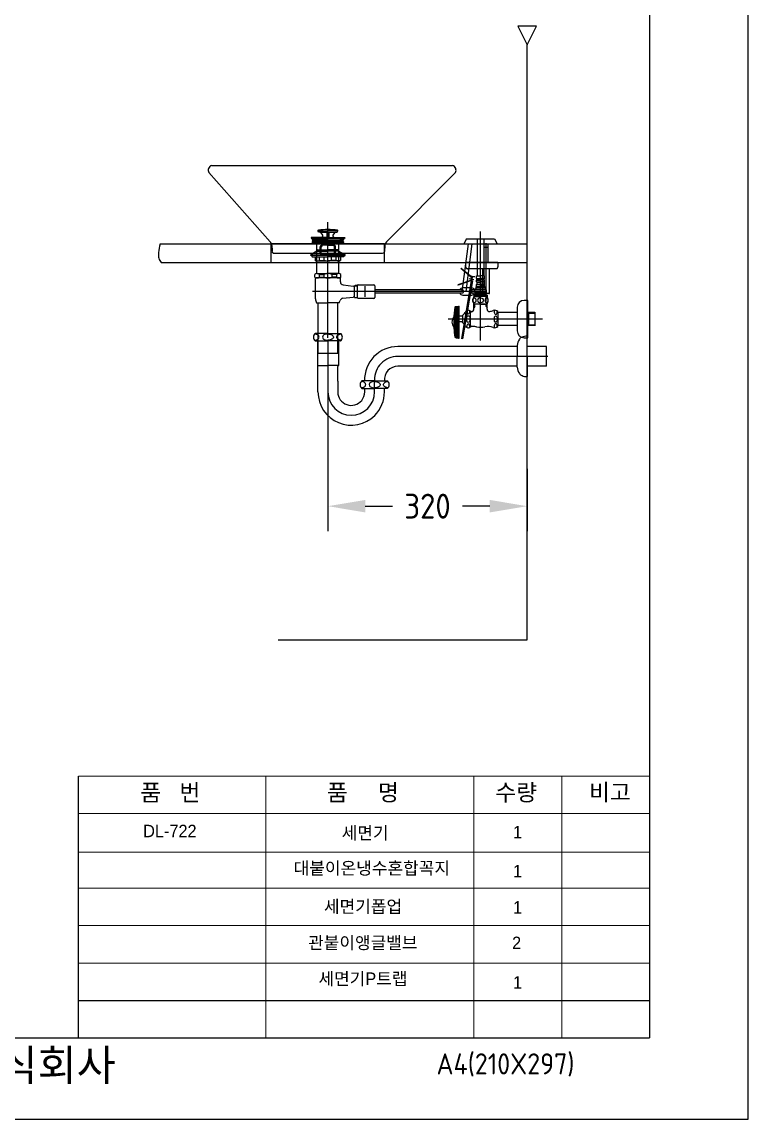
# Model space of a CAD drawing. Header units: millimetres. Extents: x 5298 to 7723, y 51 to 3481.
# Drawn here: x 6558 to 7723, y 51 to 1812 of the extents above; entities that cross this region are included whole.
import ezdxf
from ezdxf.lldxf.tags import DXFTag

# ---------------------------------------------------------------- set-up
doc = ezdxf.new("R2010")
doc.units = ezdxf.units.MM
doc.header["$LTSCALE"] = 0.2
for name, color, linetype in [('1', 2, 'CENTER'), ('3', 3, 'Continuous'), ('4', 4, 'Continuous'), ('5', 5, 'Continuous'), ('6', 6, 'Continuous'), ('7', 7, 'Continuous'), ('CENTER', 2, 'CENTER'), ('D', 2, 'Continuous'), ('DWG', 7, 'Continuous'), ('MAIN', 7, 'Continuous'), ('YA', 7, 'Continuous')]:
    doc.layers.add(name, color=color, linetype=linetype)
doc.layers.add('DIM', color=3, linetype='Continuous', lineweight=15)
doc.layers.add('LINE', color=7, linetype='Continuous', lineweight=25)
doc.styles.get("Standard").update_dxf_attribs({"font": 'ISOCP.SHX', "bigfont": 'WHGTXT.SHX'})
doc.styles.add('스타일1', font='txt.shx', dxfattribs={"bigfont": 'ghs.shx'})
tags = doc.linetypes.add('CENTER', pattern=[50.8, 31.75, -6.35, 6.35, -6.35]).pattern_tags.tags
tags[10:11] = [DXFTag(74, 4), DXFTag(75, 0), DXFTag(340, '0'), DXFTag(46, 1.0), DXFTag(50, 0.0), DXFTag(44, 0.0), DXFTag(45, 0.0)]
tags[8:9] = [DXFTag(74, 4), DXFTag(75, 0), DXFTag(340, '0'), DXFTag(46, 1.0), DXFTag(50, 0.0), DXFTag(44, 0.0), DXFTag(45, 0.0)]
tags[6:7] = [DXFTag(74, 4), DXFTag(75, 0), DXFTag(340, '0'), DXFTag(46, 1.0), DXFTag(50, 0.0), DXFTag(44, 0.0), DXFTag(45, 0.0)]
tags[4:5] = [DXFTag(74, 4), DXFTag(75, 0), DXFTag(340, '0'), DXFTag(46, 1.0), DXFTag(50, 0.0), DXFTag(44, 0.0), DXFTag(45, 0.0)]
doc.dimstyles.get("Standard").update_dxf_attribs({"dimscale": 10, "dimtxt": 3, "dimasz": 2, "dimexe": 1, "dimexo": 0, "dimgap": 1, "dimtad": 0, "dimtih": 1, "dimtoh": 1, "dimdec": 0, "dimdsep": 46, "dimtxsty": 'Standard', "dimcen": 2, "dimadec": 0, "dimazin": 0, "dimtfac": 1, "dimtdec": 4, "dimtmove": 0, "dimatfit": 3, "dimfxl": 0, "dimtolj": 1, "dimtzin": 0, "dimarcsym": 0})

# ---------------------------------------------------------------- blocks, each defined once
blk = doc.blocks.new('*D13')
at = {"layer": '1', "color": 0, "linetype": 'ByBlock', "lineweight": -2}
for p, q in [((7048.9, 1299.7), (7048.9, 994.3)), ((7368.9, 1094.3), (7368.9, 994.3)), ((7108.9, 1034.3), (7152.9, 1034.3)), ((7308.9, 1034.3), (7265, 1034.3))]:
    blk.add_line(p, q, dxfattribs=at)
at = {"layer": '1', "color": 0, "linetype": 'ByBlock'}
for points in [[(7108.9, 1044.3), (7108.9, 1024.3), (7048.9, 1034.3)], [(7308.9, 1044.3), (7308.9, 1024.3), (7368.9, 1034.3)]]:
    blk.add_solid(points, dxfattribs=at)
at = {"layer": 'Defpoints', "color": 0, "linetype": 'ByBlock'}
for p in [(7048.9, 1299.7), (7368.9, 1094.3), (7368.9, 1034.3)]:
    blk.add_point(p, dxfattribs=at)
at = {"layer": '1', "color": 0, "linetype": 'ByBlock', "insert": (7208.9, 1034.3), "char_height": 60, "attachment_point": 5}
blk.add_mtext('\\A1;{\\H0.66667x;320}', dxfattribs=at)

msp = doc.modelspace()

# ---------------------------------------------------------------- linework, layer by layer
at = {"color": 0}
msp.add_lwpolyline([(7139.94066, 1455.49376), (7048.94066, 1455.49376), (6957.94066, 1455.49376)], dxfattribs=at)
at = {"layer": '1', "color": 0, "linetype": 'ByBlock'}
for p, q in [((7368.94066, 819.71531), (7368.94066, 1774.99935)), ((6968.94066, 819.71531), (7368.94066, 819.71531))]:
    msp.add_line(p, q, dxfattribs=at)
at = {"layer": '1', "color": 0}
for p, q in [((6957.94066, 1425.49376), (6957.94066, 1455.49376)), ((7139.94066, 1425.49376), (7139.94066, 1455.49376))]:
    msp.add_line(p, q, dxfattribs=at)
msp.add_open_spline([(6779.82969, 1455.49376), (6778.2727, 1450.6837), (6777.28316, 1442.92996), (6776.18441, 1431.50446), (6779.96275, 1427.83343), (6781.29502, 1425.49376)], degree=3, knots=[0.795697532, 0.795697532, 0.795697532, 0.795697532, 2.2002718372, 3.1617295052, 4.1110891985, 4.1110891985, 4.1110891985, 4.1110891985], dxfattribs=at)
at = {"layer": '3', "color": 0}
for p, q in [((7021.94066, 1465.28684), (7021.94066, 1464.68684)), ((7021.94066, 1464.68684), (7024.08288, 1463.18684)), ((7021.94066, 1464.68684), (7048.94066, 1464.68684)), ((7031.64066, 1465.68684), (7022.34066, 1465.68684)), ((7023.63883, 1462.98684), (7023.63883, 1461.68684)), ((7029.94066, 1463.18684), (7023.83883, 1463.18684)), ((7029.94066, 1463.18684), (7048.94066, 1463.18684)), ((7048.94066, 1465.68684), (7031.64066, 1465.68684)), ((7033.94066, 1474.28684), (7032.70934, 1476.41955)), ((7032.82588, 1476.2177), (7048.94066, 1476.2177)), ((7048.94066, 1474.28684), (7033.94066, 1474.28684)), ((7036.45593, 1474.10255), (7047.19066, 1473.40118)), ((7040.666, 1469.40755), (7037.94779, 1473.26052)), ((7038.58423, 1465.68684), (7040.03175, 1466.52257)), ((7048.94066, 1474.28684), (7047.19066, 1473.40118)), ((7047.19066, 1473.40118), (7047.19066, 1465.68684)), ((7048.42298, 1474.02485), (7047.99066, 1467.61697)), ((7047.99066, 1467.64116), (7048.94066, 1467.64116)), ((7048.19376, 1465.68684), (7047.99066, 1467.64116)), ((7065.05544, 1476.2177), (7048.94066, 1476.2177)), ((7048.94066, 1474.28684), (7063.94066, 1474.28684)), ((7048.94066, 1474.28684), (7050.69066, 1473.40118)), ((7049.89066, 1467.64116), (7048.94066, 1467.64116)), ((7048.94066, 1465.68684), (7066.24066, 1465.68684)), ((7075.94066, 1464.68684), (7048.94066, 1464.68684)), ((7067.94066, 1463.18684), (7048.94066, 1463.18684)), ((7049.45834, 1474.02485), (7049.89066, 1467.61697)), ((7049.68756, 1465.68684), (7049.89066, 1467.64116)), ((7061.42538, 1474.10255), (7050.69066, 1473.40118)), ((7050.69066, 1473.40118), (7050.69066, 1465.68684)), ((7057.21532, 1469.40755), (7059.93353, 1473.26052)), ((7059.29708, 1465.68684), (7057.84956, 1466.52257)), ((7063.94066, 1474.28684), (7065.17198, 1476.41955)), ((7066.24066, 1465.68684), (7075.54066, 1465.68684)), ((7067.94066, 1463.18684), (7074.04249, 1463.18684)), ((7075.94066, 1464.68684), (7073.79844, 1463.18684)), ((7074.24249, 1462.98684), (7074.24249, 1461.68684)), ((7075.94066, 1465.28684), (7075.94066, 1464.68684)), ((7023.63883, 1458.68684), (7023.63883, 1457.38684)), ((7048.94066, 1457.18684), (7023.83883, 1457.18684)), ((7048.94066, 1461.18684), (7024.13883, 1461.18684)), ((7048.94066, 1459.18684), (7024.13883, 1459.18684)), ((7031.44066, 1426.59243), (7031.44066, 1457.18684)), ((7032.14066, 1445.68684), (7031.44066, 1446.89928)), ((7031.44066, 1445.68684), (7048.94066, 1445.68684)), ((7032.14066, 1443.59243), (7032.14066, 1445.68684)), ((7036.56629, 1440.68684), (7036.56629, 1450.68684)), ((7038.33406, 1440.68684), (7038.33406, 1450.68684)), ((7048.94066, 1453.18684), (7039.06629, 1453.18684)), ((7048.94066, 1461.18684), (7073.74249, 1461.18684)), ((7048.94066, 1459.18684), (7073.74249, 1459.18684)), ((7048.94066, 1457.18684), (7074.04249, 1457.18684)), ((7048.94066, 1453.18684), (7058.81503, 1453.18684)), ((7066.44066, 1445.68684), (7048.94066, 1445.68684)), ((7059.54726, 1440.68684), (7059.54726, 1450.68684)), ((7061.31503, 1440.68684), (7061.31503, 1450.68684)), ((7065.74066, 1445.68684), (7066.44066, 1446.89928)), ((7065.74066, 1443.59243), (7065.74066, 1445.68684)), ((7066.44066, 1426.59243), (7066.44066, 1457.18684)), ((7074.24249, 1458.68684), (7074.24249, 1457.38684)), ((7031.44066, 1443.59243), (7021.44066, 1437.59243)), ((7021.44066, 1436.59243), (7021.44066, 1437.59243)), ((7021.44066, 1437.59243), (7048.94066, 1437.59243)), ((7031.44066, 1436.59243), (7021.44066, 1436.59243)), ((7023.24853, 1436.59243), (7023.24853, 1435.29243)), ((7023.74853, 1434.79243), (7028.74853, 1434.79243)), ((7028.74853, 1434.79243), (7028.74853, 1428.66978)), ((7028.74853, 1434.79243), (7048.94066, 1434.79243)), ((7029.74853, 1428.09243), (7028.74853, 1428.66978)), ((7029.74853, 1428.09243), (7031.14853, 1428.09243)), ((7031.14853, 1428.09243), (7048.94066, 1428.09243)), ((7031.44066, 1443.59243), (7048.94066, 1443.59243)), ((7066.44066, 1436.59243), (7031.44066, 1436.59243)), ((7031.44066, 1407.68119), (7031.44066, 1428.09243)), ((7035.52331, 1428.66978), (7035.52331, 1434.79243)), ((7035.52331, 1428.66978), (7042.92397, 1428.66978)), ((7048.94066, 1438.18684), (7039.06629, 1438.18684)), ((7048.94066, 1437.59243), (7040.62308, 1437.59243)), ((7042.92397, 1428.66978), (7042.92397, 1434.79243)), ((7066.44066, 1443.59243), (7048.94066, 1443.59243)), ((7048.94066, 1438.18684), (7058.81503, 1438.18684)), ((7076.44066, 1437.59243), (7048.94066, 1437.59243)), ((7069.13279, 1434.79243), (7048.94066, 1434.79243)), ((7066.73279, 1428.09243), (7048.94066, 1428.09243)), ((7054.95734, 1428.66978), (7054.95734, 1434.79243)), ((7062.35801, 1428.66978), (7054.95734, 1428.66978)), ((7062.35801, 1428.66978), (7062.35801, 1434.79243)), ((7066.44066, 1443.59243), (7076.44066, 1437.59243)), ((7066.44066, 1436.59243), (7076.44066, 1436.59243)), ((7066.44066, 1407.68119), (7066.44066, 1428.09243)), ((7068.13279, 1428.09243), (7066.73279, 1428.09243)), ((7068.13279, 1428.09243), (7069.13279, 1428.66978)), ((7074.13279, 1434.79243), (7069.13279, 1434.79243)), ((7069.13279, 1434.79243), (7069.13279, 1428.66978)), ((7074.63279, 1436.59243), (7074.63279, 1435.29243)), ((7076.44066, 1436.59243), (7076.44066, 1437.59243)), ((7028.19696, 1402.13022), (7028.19696, 1406.24347)), ((7028.94066, 1367.0845), (7028.94066, 1399.68684)), ((7048.94066, 1400.68684), (7029.94066, 1400.68684)), ((7031.58436, 1407.68684), (7048.69696, 1407.68684)), ((7034.97175, 1406.24347), (7034.97175, 1402.13022)), ((7034.97175, 1406.24347), (7042.37241, 1406.24347)), ((7034.97175, 1402.13022), (7042.37241, 1402.13022)), ((7042.37241, 1406.24347), (7042.37241, 1402.13022)), ((7066.29696, 1400.68684), (7048.94066, 1400.68684)), ((7066.29696, 1407.68684), (7049.18436, 1407.68684)), ((7062.90957, 1406.24347), (7055.50891, 1406.24347)), ((7055.50891, 1406.24347), (7055.50891, 1402.13022)), ((7062.90957, 1402.13022), (7055.50891, 1402.13022)), ((7062.90957, 1406.24347), (7062.90957, 1402.13022)), ((7065.74066, 1400.68684), (7066.29696, 1400.68684)), ((7066.29696, 1400.68684), (7066.69696, 1400.68684)), ((7067.94066, 1400.68684), (7066.44066, 1400.68684)), ((7068.94066, 1394.3226), (7068.94066, 1399.68684)), ((7069.68436, 1402.13022), (7069.68436, 1406.24347)), ((7303.66314, 1378.86788), (7024.38651, 1378.86788)), ((7073.40799, 1389.35106), (7089.44222, 1387.6331)), ((7091.47089, 1387.88684), (7096.57646, 1387.88684)), ((7091.60997, 1369.43684), (7091.60997, 1387.93684)), ((7092.94066, 1388.68684), (7092.94066, 1387.88684)), ((7096.60186, 1388.68684), (7092.94066, 1388.68684)), ((7096.57646, 1387.88684), (7096.57646, 1388.88684)), ((7096.57646, 1368.48684), (7096.57646, 1387.88684)), ((7097.37646, 1389.68684), (7122.57646, 1389.68684)), ((7108.94066, 1370.14893), (7108.94066, 1387.58684)), ((7124.07646, 1388.18684), (7124.07646, 1382.41565)), ((7124.07646, 1382.41565), (7124.07646, 1369.18684)), ((7265.57389, 1381.36788), (7124.07646, 1381.36788)), ((7265.47791, 1376.36788), (7124.07646, 1376.36788)), ((7276.55825, 1384.6595), (7265.49936, 1384.67647)), ((7279.84464, 1384.65445), (7276.55825, 1384.6595)), ((7303.16774, 1381.36788), (7279.77549, 1381.36788)), ((7303.15853, 1376.36788), (7279.82303, 1376.36788)), ((7303.1593, 1376.36865), (7303.16698, 1381.36865)), ((7303.66621, 1380.86788), (7303.16698, 1381.36865)), ((7303.66007, 1376.86789), (7303.66621, 1380.86788)), ((7030.94066, 1360.68684), (7048.94066, 1360.68684)), ((7033.06566, 1360.68684), (7033.06566, 1279.68684)), ((7066.94066, 1360.68684), (7048.94066, 1360.68684)), ((7064.81566, 1279.68684), (7064.81566, 1360.68684)), ((7072.80954, 1367.95851), (7089.44222, 1369.74058)), ((7091.60997, 1369.43684), (7096.57646, 1369.43684)), ((7092.94066, 1368.68684), (7092.94066, 1369.48684)), ((7096.60186, 1368.68684), (7092.94066, 1368.68684)), ((7122.57646, 1367.68684), (7097.37646, 1367.68684)), ((7265.48171, 1373.17648), (7276.80434, 1373.1591)), ((7276.80434, 1373.1591), (7279.82699, 1373.15447)), ((7033.06566, 1279.68684), (7064.81566, 1279.68684)), ((7064.81566, 1279.68684), (7064.11566, 1279.68684))]:
    msp.add_line(p, q, dxfattribs=at)
for points in [[(7266.15725, 1378.92545, -0.0457215357), (7266.04558, 1377.72709, -0.0593015348), (7265.76852, 1376.84008, -0.1010586224), (7265.27123, 1376.14741, -0.1892733446), (7264.83644, 1375.97748, -0.1892733446), (7264.40217, 1376.14875, -0.0442380887), (7264.15047, 1376.42853, -0.0593015348)], [(7264.15815, 1381.42853, -0.0442380887), (7264.4107, 1381.70754, -0.1892733446), (7264.8455, 1381.87747, -0.1892733446), (7265.27976, 1381.7062, -0.1010586224), (7265.77492, 1381.01201, -0.0593015348), (7266.04926, 1380.12416, -0.0457215357), (7266.15725, 1378.92545, -0.0457215357)], [(7279.1691, 1378.90548, 0.0457215357), (7279.27709, 1377.70678, 0.0593015348), (7279.55143, 1376.81893, 0.1010586224), (7280.04659, 1376.12473, 0.1892733446), (7280.48085, 1375.95346, 0.1892733446), (7280.91565, 1376.1234, 0.0442380887), (7281.1682, 1376.40241, 0.0593015348)], [(7281.17588, 1381.4024, 0.0442380887), (7280.92418, 1381.68219, 0.1892733446), (7280.48991, 1381.85346, 0.1892733446), (7280.05512, 1381.68352, 0.1010586224), (7279.55783, 1380.99085, 0.0593015348), (7279.28077, 1380.10385, 0.0457215357), (7279.1691, 1378.90548, 0.0457215357)]]:
    msp.add_lwpolyline(points, format="xyb", dxfattribs=at)
for centre, radius, start, end in [((7022.34066, 1465.28684), 0.4, 90, 180), ((7023.83883, 1462.98684), 0.2, 90, 180), ((7033.79066, 1476.2177), 1.1, 97.32041367, 169.42619898), ((7048.94066, 1358.28684), 120, 90, 97.32041367), ((7036.31355, 1472.10759), 2, 35.20232507, 86.26180949), ((7039.03175, 1468.25462), 2, 300, 35.20232507), ((7048.94066, 1358.28684), 120, 82.67958633, 90), ((7058.84956, 1468.25462), 2, 144.79767493, 240), ((7061.56777, 1472.10759), 2, 93.73819051, 144.79767493), ((7064.09066, 1476.2177), 1.1, 10.57380102, 82.67958633), ((7074.04249, 1462.98684), 0.2, 0, 90), ((7075.54066, 1465.28684), 0.4, 0, 90), ((7024.13883, 1461.68684), 0.5, 180, 270), ((7024.13883, 1458.68684), 0.5, 90, 180), ((7023.83883, 1457.38684), 0.2, 180, 270), ((7027.44066, 1460.18684), 1, 270, 90), ((7039.06629, 1450.68684), 2.5, 90, 180), ((7040.83406, 1450.68684), 2.5, 90, 180), ((7057.04726, 1450.68684), 2.5, 0, 90), ((7058.81503, 1450.68684), 2.5, 0, 90), ((7070.44066, 1460.18684), 1, 90, 270), ((7073.74249, 1461.68684), 0.5, 270, 0), ((7073.74249, 1458.68684), 0.5, 0, 90), ((7074.04249, 1457.38684), 0.2, 270, 0), ((7023.74853, 1435.29243), 0.5, 180, 270), ((7032.13592, 1438.27164), 10.18185, 250.56792502, 289.43207498), ((7039.06629, 1440.68684), 2.5, 180, 270), ((7040.83406, 1440.68684), 2.5, 180, 270), ((7048.74852, 1457.54477), 29.45658, 258.59556617, 270.3737354), ((7049.1328, 1457.54477), 29.45658, 269.6262646, 281.40443383), ((7057.04726, 1440.68684), 2.5, 270, 0), ((7058.81503, 1440.68684), 2.5, 270, 0), ((7065.7454, 1438.27164), 10.18185, 250.56792502, 289.43207498), ((7074.13279, 1435.29243), 0.5, 270, 0), ((7031.58436, 1402.97904), 4.70435, 43.94093732, 136.05906268), ((7031.58436, 1405.39464), 4.70435, 223.94093732, 316.05906268), ((7029.94066, 1399.68684), 1, 90, 180), ((7048.47477, 1394.08236), 13.60629, 89.06429532, 116.64718661), ((7048.47477, 1414.29132), 13.60629, 243.35281339, 270.93570468), ((7049.40655, 1394.08236), 13.60629, 63.35281339, 90.93570468), ((7049.40655, 1414.29132), 13.60629, 269.06429532, 296.64718661), ((7066.29696, 1402.97904), 4.70435, 43.94093732, 136.05906268), ((7066.29696, 1405.39464), 4.70435, 223.94093732, 316.05906268), ((7067.94066, 1399.68684), 1, 0, 90), ((7073.94066, 1394.3226), 5, 180, 263.88449643), ((7089.84912, 1392.61652), 5, 265.33216468, 308.19271972), ((7097.37646, 1388.88684), 0.8, 90, 180), ((7122.57646, 1388.18684), 1.5, 0, 90), ((7265.48939, 1378.17648), 5, 200.39936666, 269.91205155), ((7265.49169, 1379.67648), 5, 89.91205155, 159.42473643), ((7279.83466, 1378.15446), 5, 269.91205155, 339.42473643), ((7279.83696, 1379.65446), 5, 20.39936666, 89.91205155), ((7041.92907, 1367.63342), 13, 182.42004342, 212.30000816), ((7055.95225, 1367.63342), 13, 327.69999184, 345.040466), ((7073.3422, 1362.98696), 5, 96.11547581, 165.04046432), ((7089.84912, 1364.75716), 5, 51.80728028, 94.66783532), ((7097.37646, 1368.48684), 0.8, 180, 270), ((7122.57646, 1369.18684), 1.5, 270, 0)]:
    msp.add_arc(centre, radius, start, end, dxfattribs=at)
at = {"layer": '4', "color": 0}
for p, q in [((7032.69066, 1311.6911), (7028.39916, 1311.6911)), ((7032.69066, 1311.6911), (7028.39916, 1311.6911)), ((7048.94066, 1311.6911), (7032.69066, 1311.6911)), ((7048.94066, 1311.6911), (7032.69066, 1311.6911)), ((7048.94066, 1311.6911), (7065.19066, 1311.6911)), ((7048.94066, 1311.6911), (7065.19066, 1311.6911)), ((7065.19066, 1311.6911), (7069.48216, 1311.6911)), ((7065.19066, 1311.6911), (7069.48216, 1311.6911)), ((7368.94066, 1274.6911), (7368.94066, 1307.1911)), ((7028.79066, 1299.6911), (7028.39916, 1299.6911)), ((7028.79066, 1299.6911), (7048.94066, 1299.6911)), ((7032.14066, 1299.6911), (7032.14066, 1259.91098)), ((7069.09066, 1299.6911), (7048.94066, 1299.6911)), ((7065.74066, 1299.6911), (7065.74066, 1259.91098)), ((7069.09066, 1299.6911), (7069.48216, 1299.6911)), ((7352.96068, 1290.5661), (7161.16968, 1290.5661)), ((7352.96068, 1292.08584), (7352.96068, 1274.6911)), ((7400.03261, 1290.5661), (7368.94066, 1290.5661)), ((7400.03261, 1258.8161), (7400.03261, 1290.5661)), ((7402.03261, 1274.6911), (7161.16968, 1274.6911)), ((7352.96068, 1257.29637), (7352.96068, 1274.6911)), ((7368.94066, 1274.6911), (7368.94066, 1242.1911)), ((7032.14066, 1259.91098), (7048.94066, 1259.91098)), ((7033.06566, 1217.6911), (7033.06566, 1258.2661)), ((7065.74066, 1259.91098), (7048.94066, 1259.91098)), ((7064.81566, 1235.08691), (7064.81566, 1258.2661)), ((7352.96068, 1258.8161), (7161.16968, 1258.8161)), ((7400.03261, 1258.8161), (7368.94066, 1258.8161)), ((7064.81566, 1235.08691), (7064.81566, 1217.6911)), ((7107.61271, 1235.3911), (7103.32121, 1235.3911)), ((7123.86271, 1235.3911), (7107.61271, 1235.3911)), ((7123.86271, 1235.3911), (7123.94066, 1235.3911)), ((7123.94066, 1217.6911), (7123.94066, 1236.35433)), ((7124.01861, 1235.3911), (7123.94066, 1235.3911)), ((7124.01861, 1235.3911), (7140.26861, 1235.3911)), ((7140.26861, 1235.3911), (7144.56011, 1235.3911)), ((7103.71271, 1223.3911), (7123.86271, 1223.3911)), ((7107.14066, 1223.3911), (7107.14066, 1222.6911)), ((7108.06566, 1217.6911), (7108.06566, 1221.13693)), ((7144.16861, 1223.3911), (7124.01861, 1223.3911)), ((7139.81566, 1217.6911), (7139.81566, 1223.3911))]:
    msp.add_line(p, q, dxfattribs=at)
for points in [[(7034.74583, 1305.6911, 0.1552173896), (7034.15534, 1307.54743, 0.1067472438), (7032.09363, 1309.43811, 0.0730430096), (7029.32377, 1310.55612, 0.0285110883), (7027.59501, 1310.87214, 0.05952259)], [(7027.59501, 1300.51007, 0.0285110883), (7029.32377, 1300.82609, 0.0730430096), (7032.09363, 1301.9441, 0.1067472438), (7034.15534, 1303.83478, 0.1552173896), (7034.74583, 1305.6911, 0.1552173896)], [(7040.66036, 1307.43004, 0.3272904533), (7040.66036, 1303.95217, 0.1063733853), (7042.68316, 1302.15557, 0.0712191074), (7045.38312, 1301.10185, 0.0575374245), (7048.94066, 1300.6911, 0.0575374245)], [(7048.94066, 1310.6911, 0.0575374245), (7045.38312, 1310.28036, 0.0712191074), (7042.68316, 1309.22664, 0.1063733648), (7040.66036, 1307.43004, 0.159482965)], [(7048.94066, 1310.6911, 0.0575374245), (7045.38312, 1310.28036, 0.0712191074), (7042.68316, 1309.22664, 0.1063733648), (7040.66036, 1307.43004, 0.159482965)], [(7048.94066, 1310.6911, -0.0575374245), (7052.4982, 1310.28036, -0.0712191074), (7055.19815, 1309.22664, -0.1063733648), (7057.22096, 1307.43004, -0.159482965)], [(7048.94066, 1310.6911, -0.0575374245), (7052.4982, 1310.28036, -0.0712191074), (7055.19815, 1309.22664, -0.1063733648), (7057.22096, 1307.43004, -0.159482965)], [(7057.22096, 1307.43004, -0.3272904533), (7057.22096, 1303.95217, -0.1063733853), (7055.19815, 1302.15557, -0.0712191074), (7052.4982, 1301.10185, -0.0575374245), (7048.94066, 1300.6911, -0.0575374245)], [(7063.13549, 1305.6911, -0.1552173896), (7063.72598, 1307.54743, -0.1067472438), (7065.78769, 1309.43811, -0.0730430096), (7068.55755, 1310.55612, -0.0285110883), (7070.28631, 1310.87214, -0.05952259)], [(7070.28631, 1300.51007, -0.0285110883), (7068.55755, 1300.82609, -0.0730430096), (7065.78769, 1301.9441, -0.1067472438), (7063.72598, 1303.83478, -0.1552173896), (7063.13549, 1305.6911, -0.1552173896)], [(7109.66788, 1229.3911, 0.1552173896), (7109.07739, 1231.24743, 0.1067472438), (7107.01568, 1233.13811, 0.0730430096), (7104.24582, 1234.25612, 0.0285110883), (7102.51706, 1234.57214, 0.05952259)], [(7123.94066, 1234.39091, 0.0587898964), (7120.30517, 1233.98036, 0.0712191074), (7117.60522, 1232.92664, 0.1063733648), (7115.58241, 1231.13004, 0.159482965)], [(7123.94066, 1234.39091, -0.0587898964), (7127.57615, 1233.98036, -0.0712191074), (7130.2761, 1232.92664, -0.1063733648), (7132.29891, 1231.13004, -0.159482965)], [(7138.21344, 1229.3911, -0.1552173896), (7138.80393, 1231.24743, -0.1067472438), (7140.86564, 1233.13811, -0.0730430096), (7143.6355, 1234.25612, -0.0285110883), (7145.36425, 1234.57214, -0.05952259)], [(7102.51706, 1224.21007, 0.0285110883), (7104.24582, 1224.52609, 0.0730430096), (7107.01568, 1225.6441, 0.1067472438), (7109.07739, 1227.53478, 0.1552173896), (7109.66788, 1229.3911, 0.1552173896)], [(7115.58241, 1231.13004, 0.3272904533), (7115.58241, 1227.65217, 0.1063733853), (7117.60522, 1225.85557, 0.0712191074), (7120.30517, 1224.80185, 0.0575374245), (7123.86271, 1224.3911, 0.0575374245)], [(7132.29891, 1231.13004, -0.3272904533), (7132.29891, 1227.65217, -0.1063733853), (7130.2761, 1225.85557, -0.0712191074), (7127.57615, 1224.80185, -0.0575374245), (7124.01861, 1224.3911, -0.0575374245)], [(7145.36425, 1224.21007, -0.0285110883), (7143.6355, 1224.52609, -0.0730430096), (7140.86564, 1225.6441, -0.1067472438), (7138.80393, 1227.53478, -0.1552173896), (7138.21344, 1229.3911, -0.1552173896)]]:
    msp.add_lwpolyline(points, format="xyb", dxfattribs=at)
for centre, radius, start, end in [((7033.69066, 1305.6911), 8, 131.40962211, 228.59037789), ((7064.19066, 1305.6911), 8, 311.40962211, 48.59037789), ((7364.28514, 1296.26927), 10, 111.1926769, 142.80345081), ((7370.44066, 1277.22863), 30, 92.86598398, 109.00713612), ((7161.16968, 1237.1911), 53.375, 90, 181.93258944), ((7372.94066, 1291.1911), 20, 146.20771163, 177.43591199), ((7161.16968, 1237.1911), 37.5, 90, 180.65397811), ((7033.14066, 1259.91098), 1, 180, 238.70258778), ((7032.14066, 1258.2661), 0.925, 0, 58.70258778), ((7065.74066, 1258.2661), 0.925, 121.29741222, 180), ((7064.74066, 1259.91098), 1, 301.29741222, 0), ((7161.16968, 1237.1911), 21.625, 90, 184.77465278), ((7372.94066, 1258.1911), 20, 182.56408801, 213.79228837), ((7108.61271, 1229.3911), 8, 131.40962211, 228.59037789), ((7139.26861, 1229.3911), 8, 311.40962211, 48.59037789), ((7364.28514, 1253.11294), 10, 217.19654919, 248.8073231), ((7370.44066, 1272.15358), 30, 250.99286388, 267.13401602), ((7086.44066, 1217.6911), 53.375, 180, 314.94029898), ((7086.44066, 1217.6911), 37.5, 180, 0), ((7086.44066, 1217.6911), 21.625, 180, 320.7959681), ((7086.44066, 1217.6911), 21.625, 320.7959681, 0), ((7091.10188, 1212.09294), 19.22404, 28.06365478, 33.45608391), ((7086.44066, 1217.6911), 53.375, 314.94029898, 0)]:
    msp.add_arc(centre, radius, start, end, dxfattribs=at)
at = {"layer": '5', "color": 0}
for p, q in [((6779.82969, 1455.49376), (7368.94066, 1455.49376)), ((6781.29502, 1425.49376), (7368.94066, 1425.49376))]:
    msp.add_line(p, q, dxfattribs=at)
at = {"layer": '6', "color": 0}
for p, q in [((7288.69066, 1462.07661), (7288.69066, 1403.7911)), ((7293.94066, 1299.97856), (7293.94066, 1475.08694)), ((7299.19066, 1462.07661), (7299.19066, 1403.7911)), ((7287.44066, 1399.96268), (7287.44066, 1403.7911)), ((7287.44066, 1403.7911), (7293.94066, 1403.7911)), ((7287.44066, 1399.96268), (7287.94066, 1399.46268)), ((7287.44066, 1399.96268), (7293.94066, 1399.96268)), ((7287.44066, 1397.11953), (7287.94066, 1397.61953)), ((7287.44066, 1394.46268), (7287.44066, 1397.11953)), ((7287.44066, 1397.11953), (7293.94066, 1397.11953)), ((7287.44066, 1394.46268), (7287.94066, 1393.96268)), ((7287.44066, 1394.46268), (7293.94066, 1394.46268)), ((7287.94066, 1397.61953), (7287.94066, 1399.46268)), ((7287.94066, 1399.46268), (7293.94066, 1399.46268)), ((7287.94066, 1397.61953), (7293.94066, 1397.61953)), ((7287.94066, 1393.96268), (7287.94066, 1390.7911)), ((7287.94066, 1393.96268), (7293.94066, 1393.96268)), ((7300.44066, 1403.7911), (7293.94066, 1403.7911)), ((7300.44066, 1399.96268), (7293.94066, 1399.96268)), ((7299.94066, 1399.46268), (7293.94066, 1399.46268)), ((7299.94066, 1397.61953), (7293.94066, 1397.61953)), ((7300.44066, 1397.11953), (7293.94066, 1397.11953)), ((7300.44066, 1394.46268), (7293.94066, 1394.46268)), ((7299.94066, 1393.96268), (7293.94066, 1393.96268)), ((7300.44066, 1399.96268), (7299.94066, 1399.46268)), ((7299.94066, 1397.61953), (7299.94066, 1399.46268)), ((7300.44066, 1397.11953), (7299.94066, 1397.61953)), ((7300.44066, 1394.46268), (7299.94066, 1393.96268)), ((7299.94066, 1393.96268), (7299.94066, 1390.7911)), ((7300.44066, 1399.96268), (7300.44066, 1403.7911)), ((7300.44066, 1394.46268), (7300.44066, 1397.11953)), ((7284.84066, 1378.5411), (7284.84066, 1382.0411)), ((7293.94066, 1382.5411), (7285.34066, 1382.5411)), ((7293.94066, 1378.0411), (7285.34066, 1378.0411)), ((7286.34066, 1385.2911), (7286.34066, 1382.5411)), ((7293.94066, 1385.2911), (7286.34066, 1385.2911)), ((7286.34066, 1375.2911), (7286.34066, 1378.0411)), ((7293.94066, 1375.2911), (7286.34066, 1375.2911)), ((7286.94066, 1385.2911), (7286.94066, 1386.4911)), ((7286.94066, 1375.2911), (7286.94066, 1373.7911)), ((7289.69066, 1386.7911), (7287.24066, 1386.7911)), ((7287.94066, 1390.7911), (7287.44066, 1390.2911)), ((7287.44066, 1387.2911), (7287.44066, 1390.2911)), ((7293.94066, 1390.2911), (7287.44066, 1390.2911)), ((7287.44066, 1387.2911), (7293.94066, 1387.2911)), ((7287.94066, 1390.7911), (7293.94066, 1390.7911)), ((7293.94066, 1386.7911), (7287.94066, 1386.7911)), ((7289.69066, 1386.7911), (7289.69066, 1387.2911)), ((7299.94066, 1390.7911), (7293.94066, 1390.7911)), ((7293.94066, 1390.2911), (7300.44066, 1390.2911)), ((7300.44066, 1387.2911), (7293.94066, 1387.2911)), ((7293.94066, 1386.7911), (7299.94066, 1386.7911)), ((7293.94066, 1385.2911), (7301.54066, 1385.2911)), ((7293.94066, 1382.5411), (7302.54066, 1382.5411)), ((7293.94066, 1378.0411), (7302.54066, 1378.0411)), ((7293.94066, 1375.2911), (7301.54066, 1375.2911)), ((7298.19066, 1386.7911), (7298.19066, 1387.2911)), ((7298.19066, 1386.7911), (7300.64066, 1386.7911)), ((7299.94066, 1390.7911), (7300.44066, 1390.2911)), ((7300.44066, 1387.2911), (7300.44066, 1390.2911)), ((7300.94066, 1385.2911), (7300.94066, 1386.4911)), ((7300.94066, 1375.2911), (7300.94066, 1373.7911)), ((7301.54066, 1385.2911), (7301.54066, 1382.5411)), ((7301.54066, 1375.2911), (7301.54066, 1378.0411)), ((7303.04066, 1378.5411), (7303.04066, 1382.0411)), ((7303.15853, 1381.36788), (7303.66007, 1381.86789)), ((7283.94066, 1373.2911), (7283.44066, 1372.7911)), ((7283.44066, 1372.7911), (7283.44066, 1370.6911)), ((7283.44066, 1372.7911), (7293.94066, 1372.7911)), ((7283.44066, 1370.6911), (7293.94066, 1370.6911)), ((7293.94066, 1358.6911), (7283.44066, 1358.6911)), ((7304.44066, 1358.6911), (7283.44066, 1358.6911)), ((7283.44066, 1351.1911), (7283.44066, 1358.6911)), ((7293.94066, 1373.2911), (7283.94066, 1373.2911)), ((7284.69066, 1354.6911), (7284.69066, 1358.6911)), ((7293.94066, 1373.2911), (7288.49066, 1373.2911)), ((7293.94066, 1373.2911), (7303.94066, 1373.2911)), ((7293.94066, 1373.2911), (7299.39066, 1373.2911)), ((7304.44066, 1372.7911), (7293.94066, 1372.7911)), ((7304.44066, 1370.6911), (7293.94066, 1370.6911)), ((7293.94066, 1358.6911), (7304.44066, 1358.6911)), ((7303.19066, 1354.6911), (7303.19066, 1358.6911)), ((7303.94066, 1373.2911), (7304.44066, 1372.7911)), ((7304.44066, 1372.7911), (7304.44066, 1370.6911)), ((7304.44066, 1350.77947), (7304.44066, 1358.6911)), ((7370.06494, 1364.6911), (7364.06494, 1364.6911)), ((7370.06494, 1304.6911), (7370.06494, 1364.6911)), ((7253.02547, 1353.6911), (7253.02547, 1329.6911)), ((7253.61691, 1354.1911), (7254.44066, 1354.1911)), ((7254.44066, 1354.1911), (7254.94066, 1354.6911)), ((7254.44066, 1354.1911), (7254.44066, 1329.6911)), ((7254.94066, 1354.6911), (7254.94066, 1329.6911)), ((7254.94066, 1354.6911), (7258.14066, 1354.6911)), ((7254.94066, 1354.27962), (7258.44066, 1354.27962)), ((7254.94066, 1353.27962), (7258.44066, 1353.27962)), ((7254.94066, 1352.27962), (7258.44066, 1352.27962)), ((7254.94066, 1351.27962), (7258.44066, 1351.27962)), ((7254.94066, 1350.27962), (7258.44066, 1350.27962)), ((7254.94066, 1349.27962), (7258.44066, 1349.27962)), ((7254.94066, 1348.27962), (7258.44066, 1348.27962)), ((7254.94066, 1347.27962), (7258.44066, 1347.27962)), ((7254.94066, 1346.27962), (7258.44066, 1346.27962)), ((7254.94066, 1345.27962), (7258.44066, 1345.27962)), ((7254.94066, 1344.27962), (7258.44066, 1344.27962)), ((7254.94066, 1343.27962), (7258.44066, 1343.27962)), ((7254.94066, 1342.27962), (7258.44066, 1342.27962)), ((7254.94066, 1341.27962), (7258.44066, 1341.27962)), ((7254.94066, 1340.27962), (7258.44066, 1340.27962)), ((7254.94066, 1339.27962), (7258.44066, 1339.27962)), ((7258.44066, 1354.9911), (7258.44066, 1355.1911)), ((7258.44066, 1355.1911), (7259.94066, 1355.1911)), ((7258.44066, 1354.9911), (7258.44066, 1329.6911)), ((7259.94066, 1354.1911), (7259.94066, 1355.1911)), ((7259.94066, 1329.6911), (7259.94066, 1354.1911)), ((7265.02726, 1339.4411), (7259.94066, 1339.4411)), ((7265.02726, 1340.42345), (7265.02726, 1339.4411)), ((7265.02726, 1339.4411), (7265.02726, 1329.9411)), ((7269.91385, 1346.01262), (7269.36149, 1345.05589)), ((7278.02726, 1346.6911), (7278.02726, 1347.41182)), ((7278.02726, 1322.6911), (7278.02726, 1346.6911)), ((7278.94066, 1346.6911), (7278.02726, 1346.6911)), ((7278.94066, 1345.9411), (7278.02726, 1345.9411)), ((7278.94066, 1345.9411), (7280.2397, 1346.88268)), ((7278.94066, 1345.9411), (7278.94066, 1346.6911)), ((7284.69066, 1354.6911), (7283.44066, 1352.52604)), ((7284.69066, 1354.6911), (7283.44066, 1354.6911)), ((7303.19066, 1354.6911), (7304.44066, 1352.52604)), ((7304.44066, 1354.6911), (7303.19066, 1354.6911)), ((7353.06494, 1344.9411), (7321.94066, 1344.9411)), ((7321.94066, 1343.9411), (7321.94066, 1325.4411)), ((7321.94179, 1343.94223), (7321.94179, 1346.69)), ((7353.06494, 1353.6911), (7353.06494, 1315.6911)), ((7381.06494, 1344.9411), (7370.06494, 1344.9411)), ((7370.06494, 1344.32415), (7370.06494, 1325.05872)), ((7371.56494, 1343.9411), (7370.56494, 1344.9411)), ((7371.56494, 1324.4411), (7371.56494, 1344.9411)), ((7371.56494, 1343.9411), (7382.06494, 1343.9411)), ((7382.06494, 1343.9411), (7381.06494, 1344.9411)), ((7381.94066, 1325.4411), (7381.94066, 1343.9411)), ((7393.60048, 1334.6911), (7242.05857, 1334.6911)), ((7253.02547, 1305.6911), (7253.02547, 1329.6911)), ((7254.44066, 1305.1911), (7254.44066, 1329.6911)), ((7254.94066, 1338.27962), (7258.44066, 1338.27962)), ((7254.94066, 1337.27962), (7258.44066, 1337.27962)), ((7254.94066, 1336.27962), (7258.44066, 1336.27962)), ((7254.94066, 1335.27962), (7258.44066, 1335.27962)), ((7254.94066, 1334.27962), (7258.44066, 1334.27962)), ((7254.94066, 1333.27962), (7258.44066, 1333.27962)), ((7254.94066, 1332.27962), (7258.44066, 1332.27962)), ((7254.94066, 1331.27962), (7258.44066, 1331.27962)), ((7254.94066, 1330.27962), (7258.44066, 1330.27962)), ((7254.94066, 1304.6911), (7254.94066, 1329.6911)), ((7254.94066, 1329.10259), (7258.44066, 1329.10259)), ((7254.94066, 1328.10259), (7258.44066, 1328.10259)), ((7254.94066, 1327.10259), (7258.44066, 1327.10259)), ((7254.94066, 1326.10259), (7258.44066, 1326.10259)), ((7254.94066, 1325.10259), (7258.44066, 1325.10259)), ((7254.94066, 1324.10259), (7258.44066, 1324.10259)), ((7254.94066, 1323.10259), (7258.44066, 1323.10259)), ((7254.94066, 1322.10259), (7258.44066, 1322.10259)), ((7254.94066, 1321.10259), (7258.44066, 1321.10259)), ((7258.44066, 1304.3911), (7258.44066, 1329.6911)), ((7265.02726, 1329.9411), (7259.94066, 1329.9411)), ((7259.94066, 1304.1911), (7259.94066, 1329.6911)), ((7265.02726, 1328.95876), (7265.02726, 1329.9411)), ((7269.91385, 1323.36959), (7269.36149, 1324.32632)), ((7278.94066, 1323.4411), (7278.02726, 1323.4411)), ((7281.65245, 1322.6911), (7278.02726, 1322.6911)), ((7278.02726, 1321.97039), (7278.02726, 1322.6911)), ((7278.94066, 1323.4411), (7280.2397, 1322.6911)), ((7278.94066, 1322.6911), (7278.94066, 1323.4411)), ((7321.94066, 1322.6911), (7321.94066, 1325.4411)), ((7353.06494, 1324.4411), (7321.94066, 1324.4411)), ((7321.94066, 1324.4411), (7321.94066, 1324.25937)), ((7321.94066, 1322.6911), (7321.94066, 1324.25937)), ((7381.06494, 1324.4411), (7370.06494, 1324.4411)), ((7370.56494, 1324.4411), (7371.56494, 1325.4411)), ((7371.56494, 1325.4411), (7382.06494, 1325.4411)), ((7381.06494, 1324.4411), (7382.06494, 1325.4411)), ((7253.61691, 1305.1911), (7254.44066, 1305.1911)), ((7254.44066, 1305.1911), (7254.94066, 1304.6911)), ((7254.94066, 1320.10259), (7258.44066, 1320.10259)), ((7254.94066, 1319.10259), (7258.44066, 1319.10259)), ((7254.94066, 1318.10259), (7258.44066, 1318.10259)), ((7254.94066, 1317.10259), (7258.44066, 1317.10259)), ((7254.94066, 1316.10259), (7258.44066, 1316.10259)), ((7254.94066, 1315.10259), (7258.44066, 1315.10259)), ((7254.94066, 1314.10259), (7258.44066, 1314.10259)), ((7254.94066, 1313.10259), (7258.44066, 1313.10259)), ((7254.94066, 1312.10259), (7258.44066, 1312.10259)), ((7254.94066, 1311.10259), (7258.44066, 1311.10259)), ((7254.94066, 1310.10259), (7258.44066, 1310.10259)), ((7254.94066, 1309.10259), (7258.44066, 1309.10259)), ((7254.94066, 1308.10259), (7258.44066, 1308.10259)), ((7254.94066, 1307.10259), (7258.44066, 1307.10259)), ((7254.94066, 1306.10259), (7258.44066, 1306.10259)), ((7254.94066, 1305.10259), (7258.44066, 1305.10259)), ((7254.94066, 1304.6911), (7258.14066, 1304.6911)), ((7258.44066, 1304.1911), (7258.44066, 1304.3911)), ((7258.44066, 1304.1911), (7259.94066, 1304.1911)), ((7364.06494, 1304.6911), (7370.06494, 1304.6911))]:
    msp.add_line(p, q, dxfattribs=at)
for centre, radius, start, end in [((7285.34066, 1382.0411), 0.5, 90, 180), ((7285.34066, 1378.5411), 0.5, 180, 270), ((7286.44066, 1373.7911), 0.5, 270, 360), ((7287.24066, 1386.4911), 0.3, 90, 180), ((7300.64066, 1386.4911), 0.3, 0, 90), ((7301.44066, 1373.7911), 0.5, 180, 270), ((7302.54066, 1382.0411), 0.5, 0, 90), ((7302.54066, 1378.5411), 0.5, 270, 0), ((7291.44066, 1364.6911), 10, 143.13010235, 216.86989765), ((7296.44066, 1364.6911), 10, 323.13010235, 36.86989765), ((7364.06494, 1353.6911), 11, 90, 180), ((7395.94066, 1329.6911), 145, 170.50659, 178.05685792), ((7253.61691, 1353.4911), 0.7, 90, 170.50659), ((7258.14066, 1354.9911), 0.3, 270, 0), ((7257.23713, 1352.05589), 14, 303.80982041, 330), ((7274.55312, 1343.33413), 5.35697, 49.56943438, 150), ((7278.94066, 1351.1911), 4.5, 270, 0), ((7308.44066, 1350.77947), 4, 180, 277.71167846), ((7305.64583, 1371.41881), 24.82771, 277.71167846, 290.96613747), ((7317.03429, 1341.69835), 7, 45.48706364, 110.96613747), ((7262.19489, 1329.64577), 14, 141.78592674, 179.75272851), ((7262.19489, 1329.76661), 14, 180.24727149, 218.21407326), ((7395.94066, 1329.6911), 145, 178.05685792, 189.49341), ((7257.23713, 1317.32632), 14, 30, 56.19017959), ((7274.55312, 1326.04808), 5.35697, 210, 310.43056562), ((7281.65245, 1284.6911), 38, 80.69517649, 90.00000262), ((7293.94066, 1359.6911), 38, 260.69517447, 280.73727399), ((7305.64583, 1297.9634), 24.82771, 69.03386253, 100.73727502), ((7317.03429, 1327.68386), 7, 249.03386253, 314.5), ((7253.61691, 1305.8911), 0.7, 189.49341, 270), ((7258.14066, 1304.3911), 0.3, 0, 90), ((7364.06494, 1315.6911), 11, 180, 270)]:
    msp.add_arc(centre, radius, start, end, dxfattribs=at)
for centre, major_axis, ratio in [((7283.98137, 1364.6911), (0, 4), 0.612372458), ((7274.26201, 1334.6911), (0, -5.39901), 0.4782041641), ((7318.3796, 1334.6911), (0, -5.21778), 0.4600900845)]:
    msp.add_ellipse(centre, major_axis=major_axis, ratio=ratio, dxfattribs=at)
for centre, major_axis, ratio, start_param, end_param in [((7293.94066, 1364.6911), (4.89898, 0), 0.8164966106, 1.5707962115, 4.7123887141), ((7274.26201, 1348.28339), (0, -5.39901), 0.4782041641, 4.7907795753, 7.8342508479), ((7318.3796, 1347.19601), (0, -5.21778), 0.4600900845, 4.4336109187, 7.9346876344), ((7274.26201, 1321.37067), (0, -5.39901), 0.4782041641, 1.5401075384, 4.6836200802), ((7318.3796, 1322.27682), (0, -5.21778), 0.4600900845, 1.4721859227, 5.0096270656)]:
    msp.add_ellipse(centre, major_axis=major_axis, ratio=ratio, start_param=start_param, end_param=end_param, dxfattribs=at)
at = {"layer": '6', "color": 0, "extrusion": (0, 0, -1)}
msp.add_ellipse((7293.94066, 1364.6911), major_axis=(-4.89898, 0), ratio=0.8164966106, start_param=1.5707962115, end_param=4.7123887141, dxfattribs=at)
msp.add_ellipse((7303.89995, 1364.6911), major_axis=(0, 4), ratio=0.612372458, dxfattribs=at)
at = {"layer": '7', "color": 0}
for p, q in [((7274.1141, 1455.49376), (7264.15898, 1378.86788)), ((7280.16452, 1455.49376), (7270.20941, 1378.86788)), ((7300.01482, 1443.12438), (7300.01482, 1455.49376)), ((7300.01482, 1425.49376), (7300.01482, 1455.49376)), ((7300.51482, 1450.05631), (7300.01482, 1450.92233)), ((7300.01482, 1450.05631), (7306.01482, 1450.05631)), ((7303.01482, 1362.88466), (7303.01482, 1456.6515)), ((7305.51482, 1450.05631), (7306.01482, 1450.92233)), ((7306.01482, 1443.12438), (7306.01482, 1455.49376)), ((7306.01482, 1425.49376), (7306.01482, 1455.49376)), ((7262.55257, 1415.54799), (7262.93744, 1416.00829)), ((7279.9561, 1400.99695), (7262.55257, 1415.54799)), ((7280.34096, 1401.45726), (7262.93744, 1416.00829)), ((7321.9048, 1425.49376), (7270.12484, 1425.49376)), ((7270.12484, 1425.49376), (7270.12484, 1418.49376)), ((7318.9048, 1415.49376), (7273.5915, 1415.49376)), ((7298.51482, 1415.49376), (7297.81867, 1415.09184)), ((7297.81867, 1375.89568), (7297.81867, 1415.09184)), ((7307.51482, 1415.49376), (7299.77689, 1415.49376)), ((7308.21097, 1415.09184), (7299.84776, 1415.09184)), ((7307.51482, 1415.49376), (7308.21097, 1415.09184)), ((7308.21097, 1375.89568), (7308.21097, 1415.09184)), ((7321.9048, 1425.49376), (7321.9048, 1418.49376)), ((7279.26644, 1397.05946), (7257.80423, 1389.71176)), ((7279.49901, 1396.50489), (7257.99857, 1389.14411)), ((7278.87889, 1395.95434), (7263.29904, 1303.28028)), ((7280.88245, 1396.26419), (7265.15286, 1302.89295)), ((7275.76549, 1399.70502), (7283.44865, 1398.35027)), ((7278.21128, 1404.01997), (7277.82642, 1403.55966)), ((7280.54829, 1402.066), (7278.21128, 1404.01997)), ((7279.05268, 1401.15625), (7278.35808, 1397.21702)), ((7278.35808, 1397.21702), (7279.55604, 1397.00579)), ((7279.05268, 1401.15625), (7280.25064, 1400.94502)), ((7279.26644, 1397.05946), (7279.46078, 1396.4918)), ((7279.46572, 1396.49354), (7279.55604, 1397.00579)), ((7279.50372, 1396.5073), (7280.88245, 1396.26419)), ((7280.45701, 1402.75571), (7279.76086, 1403.15763)), ((7279.9561, 1400.99695), (7280.34096, 1401.45726)), ((7280.05661, 1396.38936), (7280.89166, 1401.12517)), ((7280.34096, 1401.45726), (7280.25064, 1400.94502)), ((7280.45701, 1402.75571), (7281.45701, 1402.75571)), ((7281.45701, 1402.75571), (7284.95701, 1402.75571)), ((7257.80423, 1389.71176), (7257.99857, 1389.14411)), ((7308.21097, 1375.89568), (7297.81867, 1375.89568)), ((7298.51482, 1375.49376), (7297.81867, 1375.89568)), ((7307.51482, 1375.49376), (7298.51482, 1375.49376)), ((7307.51482, 1375.49376), (7308.21097, 1375.89568)), ((7265.15286, 1302.89295), (7263.29904, 1303.28028))]:
    msp.add_line(p, q, dxfattribs=at)
msp.add_arc((7279.90685, 1401.29882), 1, 350, 50.10109816, dxfattribs=at)
for points in [[(7270.12484, 1418.49376), (7270.18992, 1417.91004), (7270.38135, 1417.35198), (7270.68441, 1416.84786), (7271.08189, 1416.41233), (7271.55256, 1416.05746), (7272.10981, 1415.77486), (7272.78462, 1415.57362), (7273.5915, 1415.49376)], [(7318.9048, 1415.49376), (7319.48877, 1415.55115), (7320.05198, 1415.72176), (7320.57108, 1415.99907), (7321.0261, 1416.37242), (7321.39946, 1416.82743), (7321.67678, 1417.34654), (7321.8474, 1417.90975), (7321.9048, 1418.49376)]]:
    msp.add_spline(points, degree=3, dxfattribs=at)
at = {"layer": 'CENTER', "color": 0, "linetype": 'CENTER', "ltscale": 2}
msp.add_line((7048.94066, 1304.32662), (7048.94066, 1489.90993), dxfattribs=at)
at = {"layer": 'D', "color": 0}
for p, q in [((7271.44066, 1463.49376), (7267.80246, 1456.21737)), ((7316.44066, 1463.49376), (7320.07886, 1456.21737))]:
    msp.add_line(p, q, dxfattribs=at)
for centre, start, end in [((7268.24968, 1455.99376), 153.43494882, 270), ((7319.63164, 1455.99376), 270, 26.56505118)]:
    msp.add_arc(centre, 0.5, start, end, dxfattribs=at)
at = {"layer": 'DIM', "color": 0}
for p, q in [((6648.85563, 600.97915), (7565.36283, 600.97915)), ((6949.10076, 600.97915), (6949.10076, 180.97915)), ((7283.26569, 600.97915), (7283.26569, 180.97915)), ((7424.3143, 600.97915), (7424.3143, 180.97915)), ((6648.85563, 540.9792), (7565.36283, 540.9792)), ((6648.85563, 479.16826), (7565.36283, 479.16826)), ((6648.85571, 420.97915), (7565.36291, 420.97915)), ((6648.85571, 360.97915), (7565.36291, 360.97915)), ((6648.85571, 300.97915), (7565.36291, 300.97915))]:
    msp.add_line(p, q, dxfattribs=at)
at = {"layer": 'DWG', "color": 0}
msp.add_line((7271.44066, 1463.49376), (7316.44066, 1463.49376), dxfattribs=at)
at = {"layer": 'LINE'}
for p, q in [((6857.73388, 1569.66696), (6956.13966, 1458.67074)), ((6862.34716, 1581.28911), (7249.0578, 1581.28911)), ((7253.66383, 1569.66408), (7143.50611, 1459.27605)), ((6958.79005, 1452.51488), (6959.31434, 1444.57357)), ((7140.32556, 1452.51488), (7139.66839, 1442.989)), ((6962.41206, 1440.19227), (7136.74435, 1440.19626))]:
    msp.add_line(p, q, dxfattribs=at)
for centre, radius, start, end in [((6864.75891, 1573.60512), 8.05358, 107.42537488, 209.27454698), ((7246.64126, 1573.60663), 8.05358, 330.68971515, 72.53888724), ((6948.81106, 1451.86695), 10, 3.71496964, 43.15458447), ((6962.56886, 1443.58888), 3.40023, 163.16615076, 267.356903), ((7150.68837, 1451.76873), 10.38964, 127.2104833, 175.88167915), ((7136.67551, 1443.19547), 3, 271.31486924, 356.0535876)]:
    msp.add_arc(centre, radius, start, end, dxfattribs=at)
at = {"layer": 'MAIN', "color": 0}
msp.add_lwpolyline([(7383.94066, 1804.99935), (7353.94066, 1804.99935), (7368.94066, 1774.99935), (7383.94066, 1804.99935)], dxfattribs=at)
at = {"layer": 'YA', "color": 7}
for p, q in [((7565.36291, 3360.97915), (7565.36291, 180.97915)), ((6648.85571, 180.97915), (6648.85571, 600.97915)), ((6648.85571, 240.97915), (7565.36291, 240.97915)), ((5489.36291, 180.97915), (7565.36291, 180.97915))]:
    msp.add_line(p, q, dxfattribs=at)
at = {"layer": 'YA', "color": 0}
msp.add_lwpolyline([(5297.99666, 50.50045), (7723.49666, 50.50045), (7723.49666, 3480.85045), (5297.99666, 3480.85045)], close=True, dxfattribs=at)

# ---------------------------------------------------------------- texts
at = {"layer": 'DIM', "color": 0, "attachment_point": 1, "style": '스타일1'}
for s, insert, char_height in [('{\\fGulim|b0|i0|c129|p50;품   번}', (6747.8961, 587.97914), 26.7463), ('{\\fGulim|b0|i0|c129|p50;품     명}', (7047.21035, 588.17385), 26.7463), ('{\\fGulim|b0|i0|c129|p50;수량}', (7317.7688, 588.133), 26.7463), ('{\\fGulim|b0|i0|c129|p50;비고}', (7468.1208, 588.43684), 26.7463), ('{\\fGulim|b0|i0|c129|p50;1\\P}', (7346.08373, 521.02582), 20), ('{\\fGulim|b0|i0|c129|p50;1\\P}', (7346.08373, 458.46182), 20), ('{\\fGulim|b0|i0|c129|p50;1\\P}', (7346.08373, 400.2727), 20), ('{\\fGulim|b0|i0|c129|p50;2\\P}', (7344.60837, 343.31404), 20), ('{\\fGulim|b0|i0|c129|p50;1\\P}', (7346.08373, 279.80851), 20)]:
    msp.add_mtext(s, dxfattribs=dict(at, insert=insert, char_height=char_height))
for s, insert, char_height, width in [('{\\fGulim|b0|i0|c129|p50;DL-722}', (6752.40304, 522.89202), 20, 146.9999885), ('{\\fGulim|b0|i0|c129|p50;세면기}', (7071.05995, 519.72902), 20, 146.9999885), ('{\\fGulim|b0|i0|c129|p50;대붙이온냉수혼합꼭지}', (6994.03738, 463.21889), 20, 290), ('{\\fGulim|b0|i0|c129|p50;세면기폽업}', (7042.60273, 401.53823), 20, 314.9999885), ('{\\fGulim|b0|i0|c129|p50;관붙이앵글밸브}', (7017.22625, 343.53823), 20, 211.9999885), ('{\\fGulim|b0|i0|c129|p50;세면기P트랩}', (7033.78356, 285.81164), 20, 211.9999885), ('{\\fGulim|b0|i0|c129|p50;       대림통상주식회사\\P}', (6079.31429, 162.16821), 50, 1090)]:
    msp.add_mtext(s, dxfattribs=dict(at, insert=insert, char_height=char_height, width=width))
at = {"layer": 'YA', "color": 7}
msp.add_text('A4(210X297)', height=33.818718, dxfattribs=at).set_placement((7223.33196, 122.15374))

# ---------------------------------------------------------------- dimensions: what is measured, and where the dimension line sits
at = {"layer": '1', "color": 0, "linetype": 'ByBlock'}
dim = msp.add_linear_dim(base=(7368.94066, 1034.3161), p1=(7048.94066, 1299.6911), p2=(7368.94066, 1094.3161), text='{\\H0.66667x;<>}', dimstyle='Standard', override={"dimtxt": 6, "dimasz": 6, "dimexe": 4, "dimexo": 0, "dimgap": 2, "dimdec": 4, "dimlfac": 1, "dimzin": 8, "dimclrd": 0, "dimclre": 0, "dimtdec": 4}, dxfattribs=at)
dim.commit()
dim.dimension.update_dxf_attribs({"geometry": '*D13', "text_midpoint": (7208.94066, 1034.3161)})

doc.saveas('drawing.dxf')
